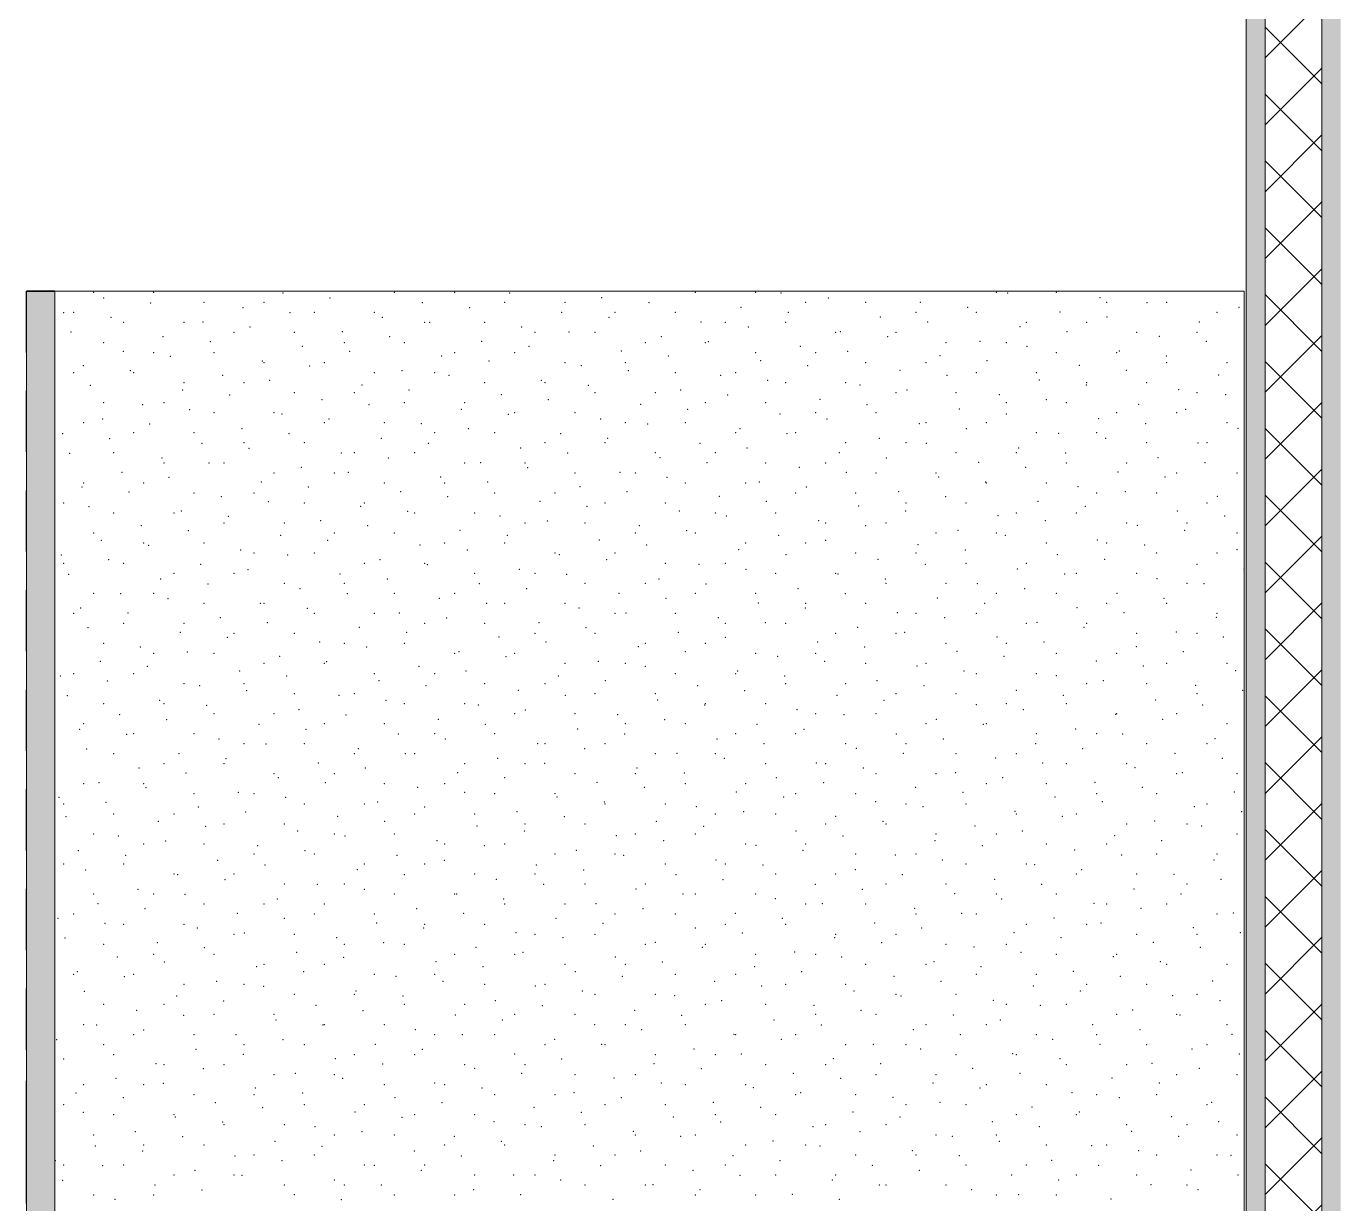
# Model space of a CAD drawing. Header units: metres. Extents: x -77 to 97, y 0 to 6.
# Drawn here: x -48.702 to -47.312, y 1.035 to 2.28 of the extents above; entities that cross this region are included whole.
import ezdxf

# ---------------------------------------------------------------- set-up
doc = ezdxf.new("R2010")
doc.units = ezdxf.units.M
doc.header["$MEASUREMENT"] = 0
doc.layers.add('PAREDE CONSTRUIR', color=7, linetype='Continuous')
for name, color, linetype, lineweight in [('PAREDE CONSTRUIR_Caneta_No__241', 7, 'Continuous', 13), ('PAREDE CONSTRUIR_Caneta_No__83', 84, 'Continuous', 0), ('PAREDE.ARQ_Caneta_No__1', 7, 'Continuous', 35), ('PAREDE.ARQ_Caneta_No__241', 7, 'Continuous', 13)]:
    doc.layers.add(name, color=color, linetype=linetype, lineweight=lineweight)
doc.layers.add('PAREDE.ARQ_Caneta_No__97', color=7, linetype='Continuous', lineweight=5, true_color=0x6b6b6b)
doc.layers.add('Portas Archicad_Caneta_No__97', color=7, linetype='Continuous', lineweight=5, true_color=0x6b6b6b)

msp = doc.modelspace()

# ---------------------------------------------------------------- hatches: boundary and pattern name
at = {"layer": 'PAREDE CONSTRUIR', "linetype": 'Continuous', "lineweight": 0, "true_color": 0xffffff}
for points in [[(-47.4124, 0), (-47.3924, 0), (-47.3924, 3.15), (-47.4124, 3.15)], [(-47.3324, 0), (-47.3124, 0), (-47.3124, 3.15), (-47.3324, 3.15)]]:
    msp.add_hatch(color=7, dxfattribs=at).paths.add_polyline_path(points)
at = {"layer": 'PAREDE CONSTRUIR_Caneta_No__83', "linetype": 'Continuous', "lineweight": 0}
h = msp.add_hatch(dxfattribs=at)
h.set_pattern_fill('Placomur_0001', color=84, style=0, pattern_type=2)
h.set_pattern_definition([(45, (0, 0), (-0.03535534, 0.03535534), []), (135, (0, 0), (0.03535534, 0.03535534), [])])
h.paths.add_polyline_path([(-47.3924, 3.15), (-47.3924, 0), (-47.3324, 0), (-47.3324, 3.15)])
at = {"layer": 'PAREDE.ARQ_Caneta_No__97', "linetype": 'Continuous', "lineweight": 5, "true_color": 0x6b6b6b}
h = msp.add_hatch(dxfattribs=at)
h.set_pattern_fill('cut_stone_0001', color=251, style=0, pattern_type=2)
h.set_pattern_definition([(45, (0, 0.05), (-0.015909903, 0.015909903), [0, -0.015, 0, -0.0225]), (110, (0.05, 0.05), (0.021143084, 0.007695453), [0, -0.011, 0, -0.019])])
h.paths.add_polyline_path([(-48.6724, 2), (-48.7024, 2), (-48.7024, 0.2), (-48.6724, 0.2)])

# ---------------------------------------------------------------- linework, layer by layer
at = {"layer": 'PAREDE CONSTRUIR_Caneta_No__241', "color": 7, "linetype": 'Continuous', "lineweight": 13}
for p, q in [((-47.4124, 3.15), (-47.4124, 0.1)), ((-47.3924, 3.15), (-47.3924, 0)), ((-47.3324, 3.15), (-47.3324, 0))]:
    msp.add_line(p, q, dxfattribs=at)
at = {"layer": 'PAREDE.ARQ_Caneta_No__1', "color": 7, "linetype": 'Continuous', "lineweight": 35}
msp.add_line((-48.6724, 2), (-48.7024, 2), dxfattribs=at)
at = {"layer": 'PAREDE.ARQ_Caneta_No__241', "color": 7, "linetype": 'Continuous', "lineweight": 13}
for p, q in [((-48.7024, 2), (-48.7024, 0.2)), ((-48.6724, 2), (-48.6724, 0.2)), ((-47.4144, 2), (-48.6724, 2)), ((-47.4144, 0.7), (-47.4144, 2)), ((-47.4143, 2), (-47.4144, 2)), ((-47.4143, 0.7), (-47.4143, 2))]:
    msp.add_line(p, q, dxfattribs=at)
at = {"layer": 'PAREDE.ARQ_Caneta_No__97', "color": 251, "linetype": 'Continuous', "lineweight": 5, "true_color": 0x6b6b6b}
for p in [(-48.6313, 1.9986), (-48.6206, 1.9927), (-48.5676, 1.9986), (-48.5146, 1.988), (-48.451, 1.988), (-48.4309, 1.9979), (-48.3811, 1.9926), (-48.3131, 1.9986), (-48.2494, 1.9986), (-48.1964, 1.988), (-48.1914, 1.9978), (-48.1328, 1.988), (-48.0939, 1.9929), (-47.9949, 1.9986), (-47.9312, 1.9986), (-47.9042, 1.9981), (-47.8782, 1.988), (-47.8544, 1.9928), (-47.8146, 1.988), (-47.7568, 1.9879), (-47.6767, 1.9986), (-47.6647, 1.998), (-47.613, 1.9986), (-47.5671, 1.993), (-47.56, 1.988), (-47.4964, 1.988), (-48.6628, 1.9773), (-48.6525, 1.9774), (-48.5708, 1.9874), (-48.4732, 1.9825), (-48.4234, 1.9772), (-48.3979, 1.9774), (-48.3343, 1.9774), (-48.2835, 1.9877), (-48.2337, 1.9824), (-48.1361, 1.9775), (-48.0797, 1.9774), (-48.044, 1.9876), (-48.0161, 1.9774), (-47.9465, 1.9827), (-47.8967, 1.9774), (-47.7615, 1.9774), (-47.707, 1.9826), (-47.6979, 1.9774), (-47.6094, 1.9777), (-47.5173, 1.9878), (-47.4433, 1.9774), (-47.4198, 1.9828), (-48.613, 1.9721), (-48.5994, 1.9668), (-48.5358, 1.9668), (-48.5155, 1.9671), (-48.4657, 1.9619), (-48.3258, 1.9723), (-48.2813, 1.9668), (-48.276, 1.967), (-48.2176, 1.9668), (-48.1784, 1.9621), (-48.0863, 1.9722), (-47.9888, 1.9673), (-47.9631, 1.9668), (-47.9389, 1.962), (-47.8994, 1.9668), (-47.7991, 1.9725), (-47.7493, 1.9672), (-47.6517, 1.9623), (-47.6449, 1.9668), (-47.5812, 1.9668), (-47.5596, 1.9724), (-47.462, 1.9674), (-48.6553, 1.9567), (-48.5578, 1.9517), (-48.5079, 1.9465), (-48.4828, 1.9562), (-48.4191, 1.9562), (-48.3681, 1.9569), (-48.3183, 1.9516), (-48.2207, 1.9467), (-48.1646, 1.9562), (-48.1286, 1.9568), (-48.1009, 1.9562), (-48.031, 1.9519), (-47.9812, 1.9466), (-47.8464, 1.9562), (-47.8414, 1.9571), (-47.7916, 1.9518), (-47.7827, 1.9562), (-47.694, 1.9469), (-47.6019, 1.957), (-47.5282, 1.9562), (-47.5043, 1.9521), (-47.4645, 1.9562), (-47.4545, 1.9468), (-48.6207, 1.9455), (-48.6, 1.9364), (-48.5676, 1.9349), (-48.504, 1.9349), (-48.4104, 1.9415), (-48.3661, 1.9455), (-48.3606, 1.9363), (-48.3025, 1.9455), (-48.2494, 1.9349), (-48.1858, 1.9349), (-48.1709, 1.9414), (-48.0733, 1.9365), (-48.0479, 1.9455), (-47.9843, 1.9455), (-47.9312, 1.9349), (-47.8837, 1.9417), (-47.8676, 1.9349), (-47.8339, 1.9364), (-47.7297, 1.9455), (-47.6661, 1.9455), (-47.6442, 1.9416), (-47.613, 1.9349), (-47.5494, 1.9349), (-47.5466, 1.9367), (-48.6423, 1.921), (-48.5502, 1.9311), (-48.4527, 1.9261), (-48.451, 1.9243), (-48.4029, 1.9209), (-48.3873, 1.9243), (-48.263, 1.9313), (-48.2132, 1.926), (-48.1328, 1.9243), (-48.1156, 1.9211), (-48.0691, 1.9243), (-48.0235, 1.9312), (-47.9259, 1.9263), (-47.8761, 1.921), (-47.8146, 1.9243), (-47.7509, 1.9243), (-47.7363, 1.9315), (-47.6865, 1.9262), (-47.5889, 1.9213), (-47.4968, 1.9314), (-47.4964, 1.9243), (-47.4327, 1.9243), (-48.6525, 1.9137), (-48.5925, 1.9157), (-48.5888, 1.9137), (-48.4949, 1.9108), (-48.4451, 1.9055), (-48.3343, 1.9137), (-48.3053, 1.9159), (-48.2706, 1.9137), (-48.2555, 1.9107), (-48.1579, 1.9057), (-48.0658, 1.9158), (-48.0161, 1.9137), (-47.9682, 1.9109), (-47.9524, 1.9137), (-47.9184, 1.9056), (-47.7786, 1.9161), (-47.7288, 1.9108), (-47.6979, 1.9137), (-47.6342, 1.9137), (-47.6312, 1.9059), (-47.5391, 1.916), (-47.4415, 1.9111), (-48.6348, 1.9003), (-48.5372, 1.8954), (-48.5358, 1.9031), (-48.4722, 1.9031), (-48.4191, 1.8925), (-48.3555, 1.8925), (-48.3476, 1.9005), (-48.2978, 1.8953), (-48.2176, 1.9031), (-48.154, 1.9031), (-48.1081, 1.9004), (-48.1009, 1.8925), (-48.0373, 1.8925), (-48.0105, 1.8955), (-47.8994, 1.9031), (-47.8358, 1.9031), (-47.8209, 1.9007), (-47.7827, 1.8925), (-47.771, 1.8954), (-47.7191, 1.8925), (-47.5814, 1.9006), (-47.5812, 1.9031), (-47.5176, 1.9031), (-47.4838, 1.8957), (-47.4645, 1.8925), (-48.6207, 1.8819), (-48.5795, 1.88), (-48.557, 1.8819), (-48.4874, 1.8901), (-48.3899, 1.8852), (-48.34, 1.8799), (-48.3025, 1.8819), (-48.2388, 1.8819), (-48.2002, 1.8903), (-48.1504, 1.8851), (-48.0528, 1.8801), (-47.9843, 1.8819), (-47.9607, 1.8902), (-47.9206, 1.8819), (-47.8631, 1.8853), (-47.8133, 1.88), (-47.6735, 1.8905), (-47.6661, 1.8819), (-47.6237, 1.8852), (-47.6024, 1.8819), (-47.5261, 1.8803), (-47.434, 1.8904), (-48.6218, 1.8646), (-48.5297, 1.8747), (-48.504, 1.8713), (-48.4404, 1.8713), (-48.4321, 1.8698), (-48.3823, 1.8645), (-48.2425, 1.8749), (-48.1927, 1.8697), (-48.1858, 1.8713), (-48.1222, 1.8713), (-48.0951, 1.8647), (-48.003, 1.8748), (-47.9054, 1.8699), (-47.8676, 1.8713), (-47.8556, 1.8646), (-47.804, 1.8713), (-47.7158, 1.8751), (-47.666, 1.8698), (-47.5684, 1.8649), (-47.5494, 1.8713), (-47.4858, 1.8713), (-47.4763, 1.875), (-48.6641, 1.8492), (-48.6419, 1.8607), (-48.5888, 1.8501), (-48.572, 1.8593), (-48.5252, 1.8501), (-48.4744, 1.8544), (-48.4246, 1.8491), (-48.3873, 1.8607), (-48.3237, 1.8607), (-48.2848, 1.8596), (-48.2706, 1.8501), (-48.2349, 1.8543), (-48.207, 1.8501), (-48.1374, 1.8493), (-48.0691, 1.8607), (-48.0453, 1.8595), (-48.0055, 1.8607), (-47.9524, 1.8501), (-47.9477, 1.8545), (-47.8979, 1.8492), (-47.8888, 1.8501), (-47.758, 1.8597), (-47.7509, 1.8607), (-47.7082, 1.8544), (-47.6873, 1.8607), (-47.6342, 1.8501), (-47.6107, 1.8495), (-47.5706, 1.8501), (-47.5186, 1.8596), (-47.4327, 1.8607), (-47.421, 1.8547), (-48.6143, 1.8439), (-48.5167, 1.839), (-48.4722, 1.8395), (-48.4085, 1.8395), (-48.327, 1.8442), (-48.2772, 1.8389), (-48.154, 1.8395), (-48.0903, 1.8395), (-48.0876, 1.8441), (-47.99, 1.8391), (-47.8358, 1.8395), (-47.8003, 1.8443), (-47.7721, 1.8395), (-47.7505, 1.839), (-47.5609, 1.8442), (-47.5176, 1.8395), (-47.4633, 1.8393), (-47.4539, 1.8395), (-48.6566, 1.8285), (-48.6101, 1.8289), (-48.559, 1.8236), (-48.4669, 1.8337), (-48.3693, 1.8288), (-48.3555, 1.8289), (-48.3195, 1.8235), (-48.2919, 1.8289), (-48.1797, 1.834), (-48.1299, 1.8287), (-48.0373, 1.8289), (-48.0323, 1.8237), (-47.9737, 1.8289), (-47.9402, 1.8339), (-47.8426, 1.8289), (-47.7928, 1.8236), (-47.7191, 1.8289), (-47.6555, 1.8289), (-47.653, 1.8341), (-47.6031, 1.8288), (-47.5056, 1.8239), (-48.6013, 1.8082), (-48.557, 1.8183), (-48.5092, 1.8183), (-48.4934, 1.8183), (-48.4404, 1.8077), (-48.4116, 1.8134), (-48.3767, 1.8077), (-48.3618, 1.8081), (-48.2388, 1.8183), (-48.222, 1.8186), (-48.1752, 1.8183), (-48.1721, 1.8133), (-48.1222, 1.8077), (-48.0746, 1.8084), (-48.0585, 1.8077), (-47.9825, 1.8185), (-47.9206, 1.8183), (-47.8849, 1.8135), (-47.857, 1.8183), (-47.8351, 1.8083), (-47.804, 1.8077), (-47.7403, 1.8077), (-47.6952, 1.8187), (-47.6454, 1.8134), (-47.6024, 1.8183), (-47.5479, 1.8085), (-47.5388, 1.8183), (-47.4858, 1.8077), (-47.4558, 1.8186), (-47.4221, 1.8077), (-48.6419, 1.7971), (-48.5782, 1.7971), (-48.5515, 1.8029), (-48.4539, 1.798), (-48.3237, 1.7971), (-48.2642, 1.8032), (-48.26, 1.7971), (-48.2144, 1.7979), (-48.0248, 1.8031), (-48.0055, 1.7971), (-47.9418, 1.7971), (-47.9272, 1.7981), (-47.7375, 1.8033), (-47.6877, 1.798), (-47.6873, 1.7971), (-47.6236, 1.7971), (-47.4981, 1.8032), (-48.6436, 1.7928), (-48.5938, 1.7875), (-48.5252, 1.7864), (-48.4962, 1.7826), (-48.4616, 1.7864), (-48.4041, 1.7927), (-48.3065, 1.7878), (-48.2567, 1.7825), (-48.207, 1.7864), (-48.1434, 1.7864), (-48.1169, 1.793), (-48.067, 1.7877), (-47.9695, 1.7828), (-47.8888, 1.7864), (-47.8774, 1.7929), (-47.8252, 1.7864), (-47.7798, 1.7879), (-47.73, 1.7827), (-47.5901, 1.7931), (-47.5706, 1.7864), (-47.5403, 1.7878), (-47.507, 1.7864), (-47.4428, 1.7829), (-48.6631, 1.7758), (-48.636, 1.7721), (-48.5385, 1.7672), (-48.4464, 1.7773), (-48.4085, 1.7758), (-48.3488, 1.7724), (-48.3449, 1.7758), (-48.299, 1.7671), (-48.1591, 1.7776), (-48.1093, 1.7723), (-48.0903, 1.7758), (-48.0267, 1.7758), (-48.0118, 1.7674), (-47.9197, 1.7775), (-47.8221, 1.7725), (-47.7723, 1.7673), (-47.7721, 1.7758), (-47.7085, 1.7758), (-47.6324, 1.7777), (-47.5826, 1.7724), (-47.4851, 1.7675), (-47.4539, 1.7758), (-48.6101, 1.7652), (-48.5808, 1.7518), (-48.5464, 1.7652), (-48.4934, 1.7546), (-48.4887, 1.7619), (-48.4297, 1.7546), (-48.3911, 1.757), (-48.3413, 1.7517), (-48.2919, 1.7652), (-48.2282, 1.7652), (-48.2014, 1.7622), (-48.1752, 1.7546), (-48.1516, 1.7569), (-48.1115, 1.7546), (-48.0541, 1.752), (-47.9737, 1.7652), (-47.962, 1.7621), (-47.91, 1.7652), (-47.8644, 1.7572), (-47.857, 1.7546), (-47.8146, 1.7519), (-47.7933, 1.7546), (-47.6747, 1.7623), (-47.6555, 1.7652), (-47.6249, 1.7571), (-47.5918, 1.7652), (-47.5388, 1.7546), (-47.5273, 1.7521), (-47.4751, 1.7546), (-47.4352, 1.7622), (-48.6313, 1.744), (-48.531, 1.7465), (-48.4334, 1.7416), (-48.3767, 1.744), (-48.3131, 1.744), (-48.2437, 1.7468), (-48.1939, 1.7415), (-48.0585, 1.744), (-48.0042, 1.7467), (-47.9949, 1.744), (-47.9067, 1.7418), (-47.7403, 1.744), (-47.717, 1.7469), (-47.6767, 1.744), (-47.6672, 1.7417), (-47.4775, 1.7468), (-47.4221, 1.744), (-48.623, 1.7364), (-48.5782, 1.7334), (-48.5732, 1.7311), (-48.5146, 1.7334), (-48.4757, 1.7262), (-48.3836, 1.7363), (-48.286, 1.7314), (-48.26, 1.7334), (-48.2362, 1.7261), (-48.1964, 1.7334), (-48.0963, 1.7366), (-48.0465, 1.7313), (-47.949, 1.7264), (-47.9418, 1.7334), (-47.8782, 1.7334), (-47.8569, 1.7365), (-47.7593, 1.7316), (-47.7095, 1.7263), (-47.6236, 1.7334), (-47.5696, 1.7367), (-47.56, 1.7334), (-47.5198, 1.7315), (-47.4222, 1.7265), (-48.6653, 1.721), (-48.6631, 1.7122), (-48.6155, 1.7158), (-48.5994, 1.7122), (-48.518, 1.7108), (-48.4616, 1.7228), (-48.4259, 1.7209), (-48.3979, 1.7228), (-48.3449, 1.7122), (-48.3283, 1.716), (-48.2813, 1.7122), (-48.2785, 1.7107), (-48.1434, 1.7228), (-48.1386, 1.7212), (-48.0888, 1.7159), (-48.0797, 1.7228), (-48.0267, 1.7122), (-47.9912, 1.711), (-47.9631, 1.7122), (-47.8991, 1.7211), (-47.8252, 1.7228), (-47.8016, 1.7162), (-47.7615, 1.7228), (-47.7518, 1.7109), (-47.7085, 1.7122), (-47.6449, 1.7122), (-47.6119, 1.7213), (-47.5621, 1.7161), (-47.507, 1.7228), (-47.4645, 1.7111), (-47.4433, 1.7228), (-48.6578, 1.7004), (-48.5464, 1.7016), (-48.4828, 1.7016), (-48.4681, 1.7055), (-48.3706, 1.7006), (-48.2282, 1.7016), (-48.1809, 1.7058), (-48.1646, 1.7016), (-48.1311, 1.7005), (-47.9414, 1.7057), (-47.91, 1.7016), (-47.8464, 1.7016), (-47.8439, 1.7008), (-47.6542, 1.706), (-47.6044, 1.7007), (-47.5918, 1.7016), (-47.5282, 1.7016), (-47.4147, 1.7059), (-48.5602, 1.6954), (-48.5104, 1.6902), (-48.4297, 1.691), (-48.4129, 1.6852), (-48.3661, 1.691), (-48.3208, 1.6953), (-48.2232, 1.6904), (-48.1734, 1.6851), (-48.1115, 1.691), (-48.0479, 1.691), (-48.0335, 1.6956), (-47.9837, 1.6903), (-47.8862, 1.6854), (-47.7941, 1.6955), (-47.7933, 1.691), (-47.7297, 1.691), (-47.6965, 1.6906), (-47.6467, 1.6853), (-47.5068, 1.6957), (-47.4751, 1.691), (-47.457, 1.6905), (-48.6313, 1.6804), (-48.6025, 1.68), (-48.5676, 1.6804), (-48.5527, 1.6748), (-48.5146, 1.6698), (-48.4551, 1.6698), (-48.451, 1.6698), (-48.3631, 1.6799), (-48.3131, 1.6804), (-48.2655, 1.675), (-48.2494, 1.6804), (-48.2157, 1.6697), (-48.1964, 1.6698), (-48.1328, 1.6698), (-48.0758, 1.6802), (-48.026, 1.6749), (-47.9949, 1.6804), (-47.9312, 1.6804), (-47.9284, 1.67), (-47.8782, 1.6698), (-47.8363, 1.6801), (-47.8146, 1.6698), (-47.7388, 1.6752), (-47.689, 1.6699), (-47.6767, 1.6804), (-47.613, 1.6804), (-47.56, 1.6698), (-47.5491, 1.6804), (-47.4993, 1.6751), (-47.4964, 1.6698), (-48.6525, 1.6592), (-48.6448, 1.6647), (-48.595, 1.6594), (-48.4974, 1.6544), (-48.4053, 1.6646), (-48.3979, 1.6592), (-48.3343, 1.6592), (-48.3078, 1.6596), (-48.258, 1.6543), (-48.1181, 1.6648), (-48.0797, 1.6592), (-48.0683, 1.6595), (-48.0161, 1.6592), (-47.9707, 1.6546), (-47.8786, 1.6647), (-47.7811, 1.6598), (-47.7615, 1.6592), (-47.7312, 1.6545), (-47.6979, 1.6592), (-47.5914, 1.665), (-47.5416, 1.6597), (-47.444, 1.6548), (-47.4433, 1.6592), (-48.6373, 1.644), (-48.5994, 1.6486), (-48.5358, 1.6486), (-48.4476, 1.6492), (-48.3501, 1.6442), (-48.2813, 1.6486), (-48.2176, 1.6486), (-48.1604, 1.6494), (-48.1106, 1.6441), (-47.9631, 1.6486), (-47.9209, 1.6493), (-47.8994, 1.6486), (-47.8233, 1.6444), (-47.6449, 1.6486), (-47.6337, 1.6496), (-47.5839, 1.6443), (-47.5812, 1.6486), (-48.6207, 1.6274), (-48.5397, 1.6391), (-48.4899, 1.6338), (-48.4828, 1.638), (-48.4191, 1.638), (-48.3923, 1.6288), (-48.3661, 1.6274), (-48.3025, 1.6274), (-48.3002, 1.639), (-48.2027, 1.634), (-48.1646, 1.638), (-48.1529, 1.6287), (-48.1009, 1.638), (-48.0479, 1.6274), (-48.013, 1.6392), (-47.9843, 1.6274), (-47.9632, 1.6339), (-47.8656, 1.629), (-47.8464, 1.638), (-47.7827, 1.638), (-47.7735, 1.6391), (-47.7297, 1.6274), (-47.676, 1.6342), (-47.6661, 1.6274), (-47.6262, 1.6289), (-47.5282, 1.638), (-47.4863, 1.6394), (-47.4645, 1.638), (-47.4365, 1.6341), (-48.582, 1.6237), (-48.5676, 1.6167), (-48.5322, 1.6184), (-48.504, 1.6167), (-48.4346, 1.6135), (-48.3425, 1.6236), (-48.2494, 1.6167), (-48.245, 1.6186), (-48.1952, 1.6134), (-48.1858, 1.6167), (-48.0553, 1.6238), (-48.0055, 1.6185), (-47.9312, 1.6167), (-47.9079, 1.6136), (-47.8676, 1.6167), (-47.8158, 1.6237), (-47.7182, 1.6188), (-47.6684, 1.6135), (-47.613, 1.6167), (-47.5494, 1.6167), (-47.5286, 1.624), (-47.4788, 1.6187), (-48.6243, 1.6083), (-48.5745, 1.603), (-48.451, 1.6061), (-48.3873, 1.6061), (-48.3848, 1.6082), (-48.2872, 1.6032), (-48.1328, 1.6061), (-48.0976, 1.6084), (-48.0691, 1.6061), (-48.0478, 1.6031), (-47.8581, 1.6083), (-47.8146, 1.6061), (-47.7605, 1.6034), (-47.7509, 1.6061), (-47.5709, 1.6086), (-47.5211, 1.6033), (-47.4964, 1.6061), (-47.4327, 1.6061), (-48.6666, 1.5929), (-48.6525, 1.5955), (-48.6168, 1.5876), (-48.5888, 1.5955), (-48.5358, 1.5849), (-48.4769, 1.5981), (-48.4722, 1.5849), (-48.4271, 1.5928), (-48.3343, 1.5955), (-48.3295, 1.5879), (-48.2706, 1.5955), (-48.2374, 1.598), (-48.2176, 1.5849), (-48.154, 1.5849), (-48.1399, 1.593), (-48.0901, 1.5878), (-48.0161, 1.5955), (-47.9524, 1.5955), (-47.9502, 1.5982), (-47.9004, 1.5929), (-47.8994, 1.5849), (-47.8358, 1.5849), (-47.8028, 1.588), (-47.7107, 1.5981), (-47.6979, 1.5955), (-47.6342, 1.5955), (-47.6132, 1.5932), (-47.5812, 1.5849), (-47.5633, 1.5879), (-47.5176, 1.5849), (-47.4235, 1.5984), (-48.6591, 1.5722), (-48.5192, 1.5827), (-48.4694, 1.5774), (-48.4191, 1.5743), (-48.3718, 1.5725), (-48.3555, 1.5743), (-48.2797, 1.5826), (-48.1822, 1.5776), (-48.1323, 1.5724), (-48.1009, 1.5743), (-48.0373, 1.5743), (-47.9925, 1.5828), (-47.9427, 1.5775), (-47.8451, 1.5726), (-47.7827, 1.5743), (-47.753, 1.5827), (-47.7191, 1.5743), (-47.6554, 1.5778), (-47.6056, 1.5725), (-47.4658, 1.583), (-47.4645, 1.5743), (-47.416, 1.5777), (-48.6207, 1.5637), (-48.5615, 1.5673), (-48.557, 1.5637), (-48.5117, 1.562), (-48.4141, 1.5571), (-48.322, 1.5672), (-48.3025, 1.5637), (-48.2388, 1.5637), (-48.2244, 1.5623), (-48.1746, 1.557), (-48.0348, 1.5674), (-47.985, 1.5622), (-47.9843, 1.5637), (-47.9206, 1.5637), (-47.8874, 1.5572), (-47.7953, 1.5673), (-47.6977, 1.5624), (-47.6661, 1.5637), (-47.6479, 1.5571), (-47.6024, 1.5637), (-47.5081, 1.5676), (-47.4583, 1.5623), (-48.6038, 1.5519), (-48.554, 1.5466), (-48.504, 1.5531), (-48.4404, 1.5531), (-48.3643, 1.5518), (-48.2667, 1.5469), (-48.1858, 1.5531), (-48.1222, 1.5531), (-48.0771, 1.552), (-48.0272, 1.5468), (-47.8676, 1.5531), (-47.8376, 1.5519), (-47.804, 1.5531), (-47.74, 1.547), (-47.5503, 1.5522), (-47.5494, 1.5531), (-47.5005, 1.5469), (-47.4858, 1.5531), (-48.6461, 1.5365), (-48.6419, 1.5425), (-48.5962, 1.5312), (-48.5888, 1.5319), (-48.5252, 1.5319), (-48.4564, 1.5417), (-48.4066, 1.5364), (-48.3873, 1.5425), (-48.3237, 1.5425), (-48.309, 1.5315), (-48.2706, 1.5319), (-48.2169, 1.5416), (-48.207, 1.5319), (-48.1193, 1.5367), (-48.0695, 1.5314), (-48.0691, 1.5425), (-48.0055, 1.5425), (-47.9524, 1.5319), (-47.9297, 1.5418), (-47.8888, 1.5319), (-47.8799, 1.5366), (-47.7823, 1.5316), (-47.7509, 1.5425), (-47.6902, 1.5417), (-47.6873, 1.5425), (-47.6342, 1.5319), (-47.5926, 1.5368), (-47.5706, 1.5319), (-47.5428, 1.5315), (-47.4327, 1.5425), (-48.6385, 1.5158), (-48.4987, 1.5263), (-48.4722, 1.5213), (-48.4489, 1.521), (-48.4085, 1.5213), (-48.3513, 1.5161), (-48.2592, 1.5262), (-48.1616, 1.5213), (-48.154, 1.5213), (-48.1118, 1.516), (-48.0903, 1.5213), (-47.972, 1.5264), (-47.9222, 1.5212), (-47.8358, 1.5213), (-47.8246, 1.5162), (-47.7721, 1.5213), (-47.7325, 1.5263), (-47.6349, 1.5214), (-47.5851, 1.5161), (-47.5176, 1.5213), (-47.4539, 1.5213), (-47.4453, 1.5266), (-48.6101, 1.5107), (-48.541, 1.5109), (-48.4912, 1.5056), (-48.3555, 1.5107), (-48.3015, 1.5108), (-48.2919, 1.5107), (-48.2039, 1.5059), (-48.0373, 1.5107), (-48.0143, 1.5111), (-47.9737, 1.5107), (-47.9644, 1.5058), (-47.7748, 1.511), (-47.7191, 1.5107), (-47.6772, 1.506), (-47.6555, 1.5107), (-47.4875, 1.5112), (-47.4377, 1.5059), (-48.5833, 1.4955), (-48.557, 1.5001), (-48.5334, 1.4902), (-48.4934, 1.5001), (-48.4404, 1.4895), (-48.3936, 1.5007), (-48.3767, 1.4895), (-48.3438, 1.4954), (-48.2462, 1.4905), (-48.2388, 1.5001), (-48.1752, 1.5001), (-48.1541, 1.5006), (-48.1222, 1.4895), (-48.0585, 1.4895), (-48.0565, 1.4957), (-48.0067, 1.4904), (-47.9206, 1.5001), (-47.8669, 1.5008), (-47.857, 1.5001), (-47.8171, 1.4956), (-47.804, 1.4895), (-47.7403, 1.4895), (-47.7195, 1.4906), (-47.6274, 1.5007), (-47.6024, 1.5001), (-47.5388, 1.5001), (-47.5298, 1.4958), (-47.4858, 1.4895), (-47.48, 1.4905), (-47.4221, 1.4895), (-48.6419, 1.4789), (-48.6255, 1.4801), (-48.5782, 1.4789), (-48.5757, 1.4748), (-48.4359, 1.4853), (-48.3861, 1.48), (-48.3237, 1.4789), (-48.2885, 1.4751), (-48.26, 1.4789), (-48.1964, 1.4852), (-48.0988, 1.4803), (-48.049, 1.475), (-48.0055, 1.4789), (-47.9418, 1.4789), (-47.9092, 1.4855), (-47.8593, 1.4802), (-47.7618, 1.4752), (-47.6873, 1.4789), (-47.6697, 1.4854), (-47.6236, 1.4789), (-47.5721, 1.4804), (-47.5223, 1.4751), (-48.6678, 1.4647), (-48.5252, 1.4683), (-48.4782, 1.4699), (-48.4616, 1.4683), (-48.4283, 1.4646), (-48.3308, 1.4597), (-48.2387, 1.4698), (-48.207, 1.4683), (-48.1434, 1.4683), (-48.1411, 1.4649), (-47.9514, 1.4701), (-47.9016, 1.4648), (-47.8888, 1.4683), (-47.8252, 1.4683), (-47.8041, 1.4599), (-47.712, 1.47), (-47.6144, 1.465), (-47.5706, 1.4683), (-47.5646, 1.4598), (-47.507, 1.4683), (-47.4247, 1.4702), (-48.6631, 1.4576), (-48.618, 1.4594), (-48.6101, 1.447), (-48.5464, 1.447), (-48.5204, 1.4545), (-48.4706, 1.4492), (-48.4085, 1.4576), (-48.3449, 1.4576), (-48.2919, 1.447), (-48.281, 1.4544), (-48.2282, 1.447), (-48.1834, 1.4495), (-48.0913, 1.4596), (-48.0903, 1.4576), (-48.0267, 1.4576), (-47.9937, 1.4547), (-47.9737, 1.447), (-47.9439, 1.4494), (-47.91, 1.447), (-47.7721, 1.4576), (-47.7543, 1.4546), (-47.7085, 1.4576), (-47.6567, 1.4496), (-47.6555, 1.447), (-47.5918, 1.447), (-47.467, 1.4548), (-47.4539, 1.4576), (-47.4172, 1.4495), (-48.6603, 1.4441), (-48.5627, 1.4391), (-48.5129, 1.4338), (-48.4934, 1.4364), (-48.4297, 1.4364), (-48.3731, 1.4443), (-48.3233, 1.439), (-48.2257, 1.4341), (-48.1752, 1.4364), (-48.1336, 1.4442), (-48.1115, 1.4364), (-48.036, 1.4393), (-47.9862, 1.434), (-47.857, 1.4364), (-47.8464, 1.4445), (-47.7965, 1.4392), (-47.7933, 1.4364), (-47.699, 1.4343), (-47.6069, 1.4444), (-47.5388, 1.4364), (-47.5093, 1.4394), (-47.4751, 1.4364), (-47.4595, 1.4342), (-48.6313, 1.4258), (-48.605, 1.4237), (-48.5552, 1.4185), (-48.4153, 1.4289), (-48.3767, 1.4258), (-48.3655, 1.4236), (-48.3131, 1.4258), (-48.268, 1.4187), (-48.1759, 1.4288), (-48.0783, 1.4239), (-48.0585, 1.4258), (-48.0285, 1.4186), (-47.9949, 1.4258), (-47.8886, 1.4291), (-47.8388, 1.4238), (-47.7413, 1.4189), (-47.7403, 1.4258), (-47.6767, 1.4258), (-47.6492, 1.429), (-47.5516, 1.424), (-47.5018, 1.4188), (-47.4221, 1.4258), (-48.6473, 1.4083), (-48.5782, 1.4152), (-48.5146, 1.4152), (-48.4616, 1.4046), (-48.4576, 1.4135), (-48.4078, 1.4082), (-48.3979, 1.4046), (-48.26, 1.4152), (-48.2182, 1.4134), (-48.1964, 1.4152), (-48.1434, 1.4046), (-48.1206, 1.4085), (-48.0797, 1.4046), (-47.9418, 1.4152), (-47.9309, 1.4137), (-47.8811, 1.4084), (-47.8782, 1.4152), (-47.8252, 1.4046), (-47.7615, 1.4046), (-47.6914, 1.4136), (-47.6236, 1.4152), (-47.5939, 1.4087), (-47.56, 1.4152), (-47.507, 1.4046), (-47.4433, 1.4046), (-48.6631, 1.394), (-48.5994, 1.394), (-48.5975, 1.4031), (-48.4999, 1.3981), (-48.4501, 1.3929), (-48.3449, 1.394), (-48.3103, 1.4033), (-48.2813, 1.394), (-48.2604, 1.398), (-48.1629, 1.3931), (-48.0708, 1.4032), (-48.0267, 1.394), (-47.9732, 1.3983), (-47.9631, 1.394), (-47.9234, 1.393), (-47.7835, 1.4035), (-47.7337, 1.3982), (-47.7085, 1.394), (-47.6449, 1.394), (-47.6362, 1.3933), (-47.5441, 1.4034), (-47.4465, 1.3984), (-48.6398, 1.3877), (-48.5464, 1.3834), (-48.5422, 1.3827), (-48.4924, 1.3775), (-48.4828, 1.3834), (-48.3525, 1.3879), (-48.3027, 1.3826), (-48.2282, 1.3834), (-48.2052, 1.3777), (-48.1646, 1.3834), (-48.1131, 1.3878), (-48.0155, 1.3829), (-47.9657, 1.3776), (-47.91, 1.3834), (-47.8464, 1.3834), (-47.8258, 1.3881), (-47.776, 1.3828), (-47.6785, 1.3779), (-47.5918, 1.3834), (-47.5864, 1.388), (-47.5282, 1.3834), (-47.4888, 1.3831), (-47.439, 1.3778), (-48.5845, 1.3674), (-48.4297, 1.3728), (-48.3948, 1.3725), (-48.3661, 1.3728), (-48.345, 1.3673), (-48.2474, 1.3623), (-48.1554, 1.3724), (-48.1115, 1.3728), (-48.0578, 1.3675), (-48.0479, 1.3728), (-47.8681, 1.3727), (-47.8183, 1.3674), (-47.7933, 1.3728), (-47.7297, 1.3728), (-47.7207, 1.3625), (-47.6286, 1.3726), (-47.5311, 1.3677), (-47.4813, 1.3624), (-47.4751, 1.3728), (-48.6313, 1.3622), (-48.6268, 1.352), (-48.5676, 1.3622), (-48.5347, 1.3621), (-48.5146, 1.3516), (-48.451, 1.3516), (-48.4371, 1.3571), (-48.3873, 1.3519), (-48.3131, 1.3622), (-48.2494, 1.3622), (-48.1976, 1.357), (-48.1964, 1.3516), (-48.1328, 1.3516), (-48.1001, 1.3521), (-48.008, 1.3622), (-47.9949, 1.3622), (-47.9312, 1.3622), (-47.9104, 1.3573), (-47.8782, 1.3516), (-47.8606, 1.352), (-47.8146, 1.3516), (-47.6767, 1.3622), (-47.6709, 1.3572), (-47.613, 1.3622), (-47.5734, 1.3523), (-47.56, 1.3516), (-47.4964, 1.3516), (-48.6691, 1.3366), (-48.6525, 1.341), (-48.577, 1.3467), (-48.4794, 1.3418), (-48.4296, 1.3365), (-48.3979, 1.341), (-48.3343, 1.341), (-48.2897, 1.3469), (-48.2399, 1.3417), (-48.1424, 1.3367), (-48.0797, 1.341), (-48.0503, 1.3468), (-48.0161, 1.341), (-47.9527, 1.3419), (-47.9029, 1.3366), (-47.763, 1.3471), (-47.7615, 1.341), (-47.7132, 1.3418), (-47.6979, 1.341), (-47.6156, 1.3369), (-47.5235, 1.347), (-47.4433, 1.341), (-47.426, 1.3421), (-48.6193, 1.3313), (-48.5994, 1.3304), (-48.5358, 1.3304), (-48.5217, 1.3264), (-48.4719, 1.3211), (-48.332, 1.3315), (-48.2822, 1.3263), (-48.2813, 1.3304), (-48.2176, 1.3304), (-48.1846, 1.3213), (-48.0925, 1.3314), (-47.995, 1.3265), (-47.9631, 1.3304), (-47.9452, 1.3212), (-47.8994, 1.3304), (-47.8053, 1.3317), (-47.7555, 1.3264), (-47.6579, 1.3215), (-47.6449, 1.3304), (-47.5812, 1.3304), (-47.5658, 1.3316), (-47.4683, 1.3267), (-47.4185, 1.3214), (-48.6615, 1.3159), (-48.6207, 1.3092), (-48.564, 1.311), (-48.4828, 1.3198), (-48.4191, 1.3198), (-48.3743, 1.3162), (-48.3661, 1.3092), (-48.3245, 1.3109), (-48.3025, 1.3092), (-48.1646, 1.3198), (-48.1348, 1.3161), (-48.1009, 1.3198), (-48.0479, 1.3092), (-48.0373, 1.3111), (-47.9843, 1.3092), (-47.8476, 1.3163), (-47.8464, 1.3198), (-47.7978, 1.311), (-47.7827, 1.3198), (-47.7297, 1.3092), (-47.6661, 1.3092), (-47.6081, 1.3162), (-47.5282, 1.3198), (-47.5106, 1.3113), (-47.4645, 1.3198), (-48.6063, 1.2956), (-48.5676, 1.2985), (-48.5142, 1.3057), (-48.504, 1.2985), (-48.4166, 1.3008), (-48.3668, 1.2955), (-48.2494, 1.2985), (-48.2269, 1.3059), (-48.1858, 1.2985), (-48.1771, 1.3007), (-48.0795, 1.2957), (-47.9875, 1.3058), (-47.9312, 1.2985), (-47.8899, 1.3009), (-47.8676, 1.2985), (-47.8401, 1.2956), (-47.7002, 1.3061), (-47.6504, 1.3008), (-47.613, 1.2985), (-47.5528, 1.2959), (-47.5494, 1.2985), (-47.4607, 1.306), (-48.6485, 1.2802), (-48.5564, 1.2903), (-48.4589, 1.2854), (-48.451, 1.2879), (-48.4091, 1.2801), (-48.3873, 1.2879), (-48.2692, 1.2906), (-48.2194, 1.2853), (-48.1328, 1.2879), (-48.1218, 1.2803), (-48.0691, 1.2879), (-48.0297, 1.2905), (-47.9322, 1.2855), (-47.8824, 1.2802), (-47.8146, 1.2879), (-47.7509, 1.2879), (-47.7425, 1.2907), (-47.6927, 1.2854), (-47.5951, 1.2805), (-47.503, 1.2906), (-47.4964, 1.2879), (-47.4327, 1.2879), (-48.6525, 1.2773), (-48.5987, 1.2749), (-48.5888, 1.2773), (-48.5358, 1.2667), (-48.5012, 1.27), (-48.4722, 1.2667), (-48.3343, 1.2773), (-48.3115, 1.2752), (-48.2706, 1.2773), (-48.2617, 1.2699), (-48.2176, 1.2667), (-48.154, 1.2667), (-48.072, 1.2751), (-48.0161, 1.2773), (-47.9745, 1.2701), (-47.9524, 1.2773), (-47.8994, 1.2667), (-47.8358, 1.2667), (-47.7848, 1.2753), (-47.735, 1.27), (-47.6979, 1.2773), (-47.6374, 1.2651), (-47.6342, 1.2773), (-47.5812, 1.2667), (-47.5453, 1.2752), (-47.5176, 1.2667), (-47.4477, 1.2703), (-48.641, 1.2595), (-48.5435, 1.2546), (-48.4514, 1.2647), (-48.4191, 1.2561), (-48.3555, 1.2561), (-48.3538, 1.2598), (-48.304, 1.2545), (-48.1641, 1.265), (-48.1143, 1.2597), (-48.1009, 1.2561), (-48.0373, 1.2561), (-48.0167, 1.2547), (-47.9246, 1.2649), (-47.8271, 1.2599), (-47.7827, 1.2561), (-47.7773, 1.2546), (-47.7191, 1.2561), (-47.5876, 1.2598), (-47.49, 1.2549), (-47.4645, 1.2561), (-48.6207, 1.2455), (-48.5857, 1.2392), (-48.557, 1.2455), (-48.4936, 1.2493), (-48.3961, 1.2444), (-48.3463, 1.2391), (-48.3025, 1.2455), (-48.2388, 1.2455), (-48.2064, 1.2496), (-48.1566, 1.2443), (-48.059, 1.2394), (-47.9843, 1.2455), (-47.9669, 1.2495), (-47.9206, 1.2455), (-47.8694, 1.2445), (-47.8196, 1.2393), (-47.6797, 1.2497), (-47.6661, 1.2455), (-47.6299, 1.2444), (-47.6024, 1.2455), (-47.5323, 1.2395), (-47.4402, 1.2496), (-48.6419, 1.2243), (-48.628, 1.2238), (-48.5359, 1.2339), (-48.504, 1.2349), (-48.4404, 1.2349), (-48.4384, 1.229), (-48.3885, 1.2237), (-48.3873, 1.2243), (-48.3237, 1.2243), (-48.2487, 1.2342), (-48.1989, 1.2289), (-48.1858, 1.2349), (-48.1222, 1.2349), (-48.1013, 1.224), (-48.0691, 1.2243), (-48.0092, 1.2341), (-48.0055, 1.2243), (-47.9116, 1.2291), (-47.8676, 1.2349), (-47.8618, 1.2239), (-47.804, 1.2349), (-47.7509, 1.2243), (-47.722, 1.2343), (-47.6873, 1.2243), (-47.6722, 1.229), (-47.5746, 1.2241), (-47.5494, 1.2349), (-47.4858, 1.2349), (-47.4825, 1.2342), (-47.4327, 1.2243), (-48.5888, 1.2137), (-48.5782, 1.2185), (-48.5252, 1.2137), (-48.4806, 1.2136), (-48.291, 1.2188), (-48.2706, 1.2137), (-48.2412, 1.2135), (-48.207, 1.2137), (-48.0515, 1.2187), (-47.9539, 1.2138), (-47.9524, 1.2137), (-47.8888, 1.2137), (-47.7643, 1.2189), (-47.7145, 1.2137), (-47.6342, 1.2137), (-47.5706, 1.2137), (-47.5248, 1.2188), (-47.4272, 1.2139), (-48.6703, 1.2084), (-48.6205, 1.2031), (-48.5229, 1.1982), (-48.4722, 1.2031), (-48.4308, 1.2083), (-48.4085, 1.2031), (-48.3333, 1.2034), (-48.2835, 1.1981), (-48.154, 1.2031), (-48.1436, 1.2086), (-48.0938, 1.2033), (-48.0903, 1.2031), (-47.9962, 1.1984), (-47.9041, 1.2085), (-47.8358, 1.2031), (-47.8066, 1.2035), (-47.7721, 1.2031), (-47.7567, 1.1983), (-47.6169, 1.2087), (-47.5671, 1.2034), (-47.5176, 1.2031), (-47.4695, 1.1985), (-47.4539, 1.2031), (-48.6628, 1.1877), (-48.6101, 1.1925), (-48.5652, 1.1828), (-48.557, 1.1819), (-48.4934, 1.1819), (-48.4731, 1.1929), (-48.3756, 1.188), (-48.3555, 1.1925), (-48.3257, 1.1827), (-48.2919, 1.1925), (-48.2388, 1.1819), (-48.1859, 1.1932), (-48.1752, 1.1819), (-48.1361, 1.1879), (-48.0385, 1.183), (-48.0373, 1.1925), (-47.9737, 1.1925), (-47.9464, 1.1931), (-47.9206, 1.1819), (-47.857, 1.1819), (-47.8488, 1.1882), (-47.799, 1.1829), (-47.7191, 1.1925), (-47.6592, 1.1933), (-47.6555, 1.1925), (-47.6094, 1.1881), (-47.6024, 1.1819), (-47.5388, 1.1819), (-47.5118, 1.1831), (-47.4197, 1.1932), (-48.5154, 1.1775), (-48.4404, 1.1713), (-48.4178, 1.1726), (-48.3767, 1.1713), (-48.2282, 1.1778), (-48.1784, 1.1725), (-48.1222, 1.1713), (-48.0585, 1.1713), (-47.9887, 1.1777), (-47.8911, 1.1728), (-47.804, 1.1713), (-47.7403, 1.1713), (-47.7015, 1.1779), (-47.6516, 1.1727), (-47.5541, 1.1677), (-47.4858, 1.1713), (-47.462, 1.1778), (-47.4221, 1.1713), (-48.6419, 1.1607), (-48.6075, 1.1674), (-48.5782, 1.1607), (-48.5577, 1.1621), (-48.4601, 1.1572), (-48.368, 1.1673), (-48.3237, 1.1607), (-48.2705, 1.1624), (-48.26, 1.1607), (-48.2206, 1.1571), (-48.0808, 1.1676), (-48.031, 1.1623), (-48.0055, 1.1607), (-47.9418, 1.1607), (-47.9334, 1.1574), (-47.8413, 1.1675), (-47.7437, 1.1626), (-47.6939, 1.1573), (-47.6873, 1.1607), (-47.6236, 1.1607), (-47.5043, 1.1625), (-48.6498, 1.152), (-48.6, 1.1468), (-48.5252, 1.1501), (-48.5024, 1.1418), (-48.4616, 1.1501), (-48.4103, 1.1519), (-48.3127, 1.147), (-48.2629, 1.1417), (-48.207, 1.1501), (-48.1434, 1.1501), (-48.1231, 1.1522), (-48.0733, 1.1469), (-47.9757, 1.142), (-47.8888, 1.1501), (-47.8836, 1.1521), (-47.8252, 1.1501), (-47.786, 1.1472), (-47.7362, 1.1419), (-47.5964, 1.1523), (-47.5706, 1.1501), (-47.5466, 1.1471), (-47.507, 1.1501), (-47.449, 1.1421), (-48.6631, 1.1394), (-48.6423, 1.1314), (-48.6101, 1.1288), (-48.5464, 1.1288), (-48.5447, 1.1264), (-48.4526, 1.1365), (-48.4085, 1.1394), (-48.355, 1.1316), (-48.3449, 1.1394), (-48.3052, 1.1263), (-48.2919, 1.1288), (-48.2282, 1.1288), (-48.1654, 1.1368), (-48.1156, 1.1315), (-48.0903, 1.1394), (-48.0267, 1.1394), (-48.018, 1.1266), (-47.9737, 1.1288), (-47.9259, 1.1367), (-47.91, 1.1288), (-47.8283, 1.1318), (-47.7785, 1.1265), (-47.7721, 1.1394), (-47.7085, 1.1394), (-47.6555, 1.1288), (-47.6387, 1.137), (-47.5918, 1.1288), (-47.5888, 1.1317), (-47.4913, 1.1267), (-47.4539, 1.1394), (-48.4949, 1.1212), (-48.4934, 1.1182), (-48.4297, 1.1182), (-48.3973, 1.1162), (-48.2077, 1.1214), (-48.1752, 1.1182), (-48.1578, 1.1161), (-48.1115, 1.1182), (-47.9682, 1.1213), (-47.8706, 1.1164), (-47.857, 1.1182), (-47.7933, 1.1182), (-47.6809, 1.1216), (-47.6311, 1.1163), (-47.5388, 1.1182), (-47.4751, 1.1182), (-47.4415, 1.1215), (-48.6313, 1.1076), (-48.587, 1.111), (-48.5372, 1.1058), (-48.4396, 1.1008), (-48.3767, 1.1076), (-48.3475, 1.1109), (-48.3131, 1.1076), (-48.2499, 1.106), (-48.2001, 1.1007), (-48.0603, 1.1112), (-48.0585, 1.1076), (-48.0105, 1.1059), (-47.9949, 1.1076), (-47.9129, 1.101), (-47.8208, 1.1111), (-47.7403, 1.1076), (-47.7232, 1.1062), (-47.6767, 1.1076), (-47.6734, 1.1009), (-47.5336, 1.1114), (-47.4837, 1.1061), (-47.4221, 1.1076), (-48.6293, 1.0957), (-48.5795, 1.0904), (-48.5782, 1.097), (-48.5146, 1.097), (-48.4819, 1.0854), (-48.4616, 1.0864), (-48.3979, 1.0864), (-48.3898, 1.0956), (-48.2922, 1.0906), (-48.26, 1.097), (-48.2424, 1.0853), (-48.1964, 1.097), (-48.1434, 1.0864), (-48.1026, 1.0958), (-48.0797, 1.0864), (-48.0527, 1.0905), (-47.9552, 1.0856), (-47.9418, 1.097), (-47.8782, 1.097), (-47.8631, 1.0957), (-47.8252, 1.0864), (-47.7655, 1.0908), (-47.7615, 1.0864), (-47.7157, 1.0855), (-47.6236, 1.097), (-47.5758, 1.096), (-47.56, 1.097), (-47.526, 1.0907), (-47.507, 1.0864), (-47.4433, 1.0864), (-47.4285, 1.0858), (-48.6716, 1.0803), (-48.6631, 1.0758), (-48.6217, 1.075), (-48.5994, 1.0758), (-48.4321, 1.0802), (-48.3449, 1.0758), (-48.3345, 1.0752), (-48.2813, 1.0758), (-48.1448, 1.0804), (-48.095, 1.0751), (-48.0267, 1.0758), (-47.9631, 1.0758), (-47.9054, 1.0803), (-47.8078, 1.0754), (-47.7085, 1.0758), (-47.6449, 1.0758), (-47.6181, 1.0806), (-47.5683, 1.0753), (-48.664, 1.0596), (-48.5464, 1.0652), (-48.5242, 1.0701), (-48.4828, 1.0652), (-48.4744, 1.0648), (-48.3768, 1.0598), (-48.2847, 1.07), (-48.2282, 1.0652), (-48.1871, 1.065), (-48.1646, 1.0652), (-48.1373, 1.0597), (-47.9975, 1.0702), (-47.9477, 1.0649), (-47.91, 1.0652), (-47.8501, 1.06), (-47.8464, 1.0652), (-47.758, 1.0701), (-47.6604, 1.0652), (-47.6106, 1.0599), (-47.5918, 1.0652), (-47.5282, 1.0652), (-47.4708, 1.0704), (-47.4209, 1.0651), (-48.6313, 1.044), (-48.5676, 1.044), (-48.5665, 1.0547), (-48.5167, 1.0494), (-48.4297, 1.0546), (-48.4191, 1.0445), (-48.3661, 1.0546), (-48.327, 1.0546), (-48.3131, 1.044), (-48.2494, 1.044), (-48.2294, 1.0496), (-48.1796, 1.0444), (-48.1115, 1.0546), (-48.0479, 1.0546), (-48.0397, 1.0548), (-47.9949, 1.044), (-47.9899, 1.0495), (-47.9312, 1.044), (-47.8924, 1.0446), (-47.8003, 1.0547), (-47.7933, 1.0546), (-47.7297, 1.0546), (-47.7027, 1.0498), (-47.6767, 1.044), (-47.6529, 1.0445), (-47.613, 1.044), (-47.513, 1.055), (-47.4751, 1.0546), (-47.4632, 1.0497), (-48.6087, 1.0393), (-48.3693, 1.0392), (-48.082, 1.0394), (-47.8426, 1.0393), (-47.5553, 1.0396)]:
    msp.add_point(p, dxfattribs=at)
at = {"layer": 'Portas Archicad_Caneta_No__97', "color": 251, "linetype": 'Continuous', "lineweight": 5, "true_color": 0x6b6b6b}
for p, q in [((-48.7025, 2), (-48.7025, 1.9351)), ((-48.7025, 1.8946), (-48.7025, 1.8298)), ((-48.7025, 1.7892), (-48.7025, 1.7244)), ((-48.7025, 1.6838), (-48.7025, 1.619)), ((-48.7025, 1.5784), (-48.7025, 1.5136)), ((-48.7025, 1.4731), (-48.7025, 1.4082)), ((-48.7025, 1.3677), (-48.7025, 1.3028)), ((-48.7025, 1.2623), (-48.7025, 1.1974)), ((-48.7025, 1.1649), (-48.7025, 1.1)), ((-48.7025, 1.0351), (-48.7025, 1.1))]:
    msp.add_line(p, q, dxfattribs=at)

doc.saveas('drawing.dxf')
